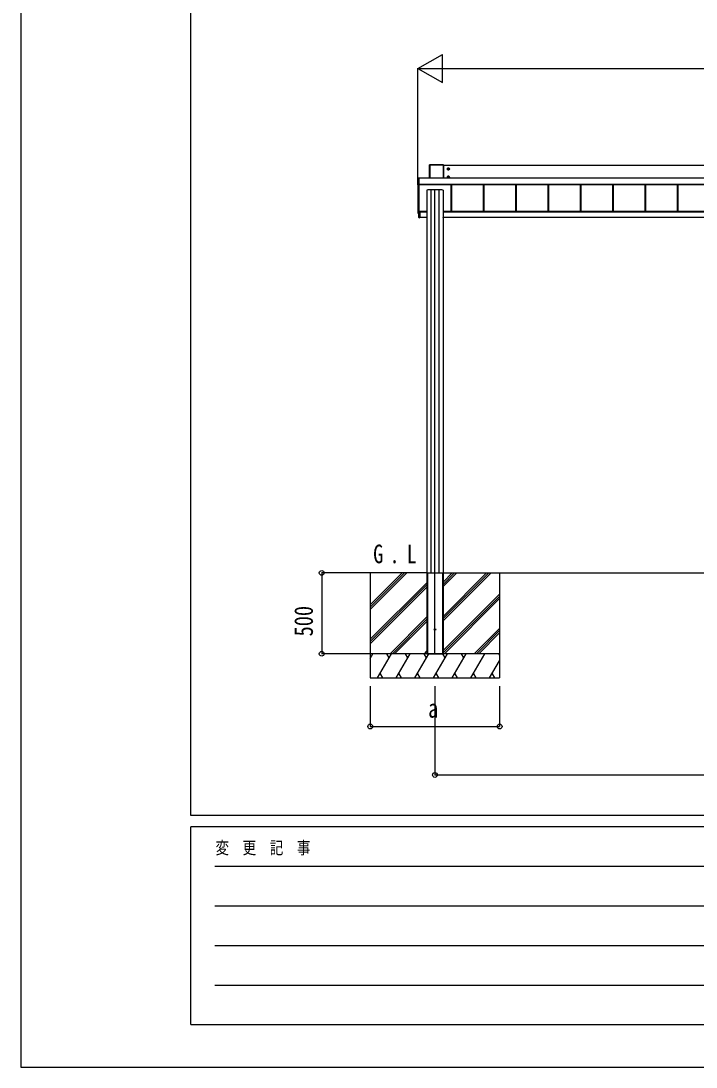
# Model space of a CAD drawing. Units: millimetres, scale not verified. Extents: x -14718 to 14718, y -10396 to 10396.
# Drawn here: x -14718 to -10543, y -10394 to -3921 of the extents above; entities that cross this region are included whole.
import ezdxf
from ezdxf.enums import TextEntityAlignment as Align

# ---------------------------------------------------------------- set-up
doc = ezdxf.new("R2010")
doc.units = ezdxf.units.MM
doc.header["$LTSCALE"] = 50
for name, color, linetype in [('0-2_USER1', 3, 'Continuous'), ('0-3_YKK_12', 2, 'Continuous'), ('0-4_YKK_A1', 4, 'Continuous'), ('0-5_YKK_D', 6, 'Continuous'), ('0-6_YKK_ZWAK', 7, 'Continuous')]:
    doc.layers.add(name, color=color, linetype=linetype)
doc.styles.add('ＭＳ ゴシック', font='')
doc.styles.get('ＭＳ ゴシック').set_extended_font_data('MS Gothic')

msp = doc.modelspace()

# ---------------------------------------------------------------- linework, layer by layer
at = {"layer": '0-3_YKK_12'}
msp.add_line((-12157.43, -7838.8), (-12157.43, -4963.1), dxfattribs=at)
at = {"layer": '0-4_YKK_A1'}
for p, q in [((-12190.43, -4811.45), (-12190.43, -4893.61)), ((-12190.09, -4811.59), (-12190.43, -4811.45)), ((-12190.09, -4893.61), (-12190.09, -4811.59)), ((-12104.93, -4810.95), (-12189.93, -4810.95)), ((-12189.93, -4810.95), (-12189.59, -4811.09)), ((-12189.59, -4811.09), (-12189.59, -4811.58)), ((-12189.59, -4811.58), (-12189.59, -4893.61)), ((-12105.27, -4811.58), (-12189.59, -4811.58)), ((-12105.27, -4811.09), (-12104.93, -4810.95)), ((-12105.27, -4893.61), (-12105.27, -4811.58)), ((-12104.43, -4811.45), (-12104.77, -4811.59)), ((-12104.77, -4811.59), (-12104.77, -4893.61)), ((-12104.43, -4893.61), (-12104.43, -4811.45)), ((-6410.43, -4815.17), (-12104.43, -4815.17)), ((-12081.68, -4836.91), (-12067.18, -4836.91)), ((-12076.71, -4836.15), (-12077.43, -4836.15)), ((-12074.43, -4844.16), (-12074.43, -4829.66)), ((-12072.15, -4837.67), (-12071.43, -4837.67)), ((-12263.93, -4934.81), (-12263.93, -4892.83)), ((-12263.47, -4893.03), (-12263.93, -4892.83)), ((-12263.47, -4934.09), (-12263.47, -4893.03)), ((-12263.43, -4892.33), (-12257.73, -4892.33)), ((-12263.43, -4892.33), (-12262.97, -4892.53)), ((-12262.97, -4893.01), (-12262.97, -4934.07)), ((-12255.93, -4893.01), (-12262.97, -4893.01)), ((-12257.73, -4892.37), (-12257.73, -4892.33)), ((-12255.93, -4892.38), (-12257.13, -4892.38)), ((-12257.13, -4892.38), (-12257.13, -4892.38)), ((-12255.93, -4892.38), (-12257.13, -4892.38)), ((-12255.93, -4892.53), (-12255.93, -4892.38)), ((-12255.93, -4892.38), (-12255.93, -4892.38)), ((-12255.93, -4892.53), (-12255.93, -4893.01)), ((-12255.93, -4893.01), (-12255.93, -4934.07)), ((-6364.93, -4893.61), (-12255.93, -4893.61)), ((-6364.93, -4894.09), (-12255.93, -4894.09)), ((-12081.68, -4886.88), (-12067.18, -4886.88)), ((-12076.71, -4886.12), (-12077.43, -4886.12)), ((-12074.43, -4894.13), (-12074.43, -4879.63)), ((-12072.15, -4887.64), (-12071.43, -4887.64)), ((-12263.93, -4934.81), (-12263.47, -4934.09)), ((-12262.97, -4934.58), (-12263.43, -4935.31)), ((-12257.73, -4935.31), (-12263.43, -4935.31)), ((-12262.43, -4935.31), (-12262.43, -5107.73)), ((-12257.73, -4935.31), (-12257.73, -4935.19)), ((-12257.43, -4935.14), (-12257.43, -5107.78)), ((-12257.13, -4935.13), (-12255.93, -4935.13)), ((-12257.13, -4935.13), (-12257.13, -4935.13)), ((-12257.13, -4935.13), (-12255.93, -4935.13)), ((-6364.93, -4933.06), (-12255.93, -4933.06)), ((-6364.93, -4933.58), (-12255.93, -4933.58)), ((-12255.93, -4933.72), (-6364.93, -4933.72)), ((-6364.93, -4933.72), (-12255.93, -4933.72)), ((-12255.93, -4934.07), (-12255.93, -4934.58)), ((-12255.93, -4934.58), (-12255.93, -4935.13)), ((-12255.93, -4935.13), (-12255.93, -4935.13)), ((-12207.43, -4967.66), (-12207.43, -7332.3)), ((-12182.24, -4965.92), (-12182.24, -7336.3)), ((-12132.62, -4965.92), (-12132.62, -7336.3)), ((-12107.43, -4967.66), (-12107.43, -7332.3)), ((-12058.93, -4933.72), (-12058.93, -5099.95)), ((-12058.53, -4933.72), (-12058.53, -5099)), ((-12055.93, -4933.72), (-12055.93, -5099.95)), ((-11858.93, -4933.72), (-11858.93, -5099.95)), ((-11856.33, -4933.72), (-11856.33, -5099.95)), ((-11855.93, -4933.72), (-11855.93, -5099.95)), ((-11658.93, -4933.72), (-11658.93, -5099.95)), ((-11656.33, -4933.72), (-11656.33, -5099.95)), ((-11655.93, -4933.72), (-11655.93, -5099.95)), ((-11458.93, -4933.72), (-11458.93, -5099.95)), ((-11456.33, -4933.72), (-11456.33, -5099.95)), ((-11455.93, -4933.72), (-11455.93, -5099.95)), ((-11258.93, -4933.72), (-11258.93, -5099.95)), ((-11256.33, -4933.72), (-11256.33, -5099.95)), ((-11255.93, -4933.72), (-11255.93, -5099.95)), ((-11058.93, -4933.72), (-11058.93, -5099.95)), ((-11056.33, -4933.72), (-11056.33, -5099.95)), ((-11055.93, -4933.72), (-11055.93, -5099.95)), ((-10858.93, -4933.72), (-10858.93, -5099.95)), ((-10856.33, -4933.72), (-10856.33, -5099.95)), ((-10855.93, -4933.72), (-10855.93, -5099.95)), ((-10658.93, -4933.72), (-10658.93, -5099.95)), ((-10656.33, -4933.72), (-10656.33, -5099.95)), ((-10655.93, -4933.72), (-10655.93, -5099.95)), ((-12263.43, -5067.71), (-12263.43, -5108.77)), ((-12263.43, -5109.01), (-12263.43, -5108.77)), ((-12262.96, -5067.21), (-12262.43, -5067.18)), ((-12262.96, -5109.26), (-12257.25, -5109.61)), ((-12262.96, -5109.26), (-12262.96, -5109.51)), ((-12262.96, -5109.51), (-12256.93, -5109.89)), ((-12262.96, -5109.51), (-12262.96, -5109.51)), ((-12262.96, -5109.51), (-12256.93, -5109.89)), ((-12261.93, -5108.28), (-12257.93, -5108.28)), ((-12257.25, -5109.66), (-12257.25, -5109.61)), ((-12253.93, -5099.56), (-12257.13, -5099.56)), ((-12256.93, -5101.51), (-12256.93, -5099.56)), ((-12256.93, -5105.09), (-12256.93, -5101.51)), ((-12256.65, -5101.51), (-12256.93, -5101.51)), ((-12256.93, -5138.18), (-12256.93, -5105.09)), ((-12256.65, -5105.09), (-12256.93, -5105.09)), ((-12256.65, -5099.56), (-12256.65, -5101.51)), ((-12256.65, -5105.09), (-12256.65, -5138.18)), ((-12256.63, -5104.79), (-12256.63, -5101.81)), ((-12256.63, -5104.79), (-12256.63, -5104.79)), ((-12250.43, -5105.08), (-12256.63, -5105.09)), ((-12256.62, -5104.79), (-12256.62, -5104.79)), ((-12256.15, -5102.01), (-12256.43, -5102.01)), ((-12256.15, -5104.59), (-12256.43, -5104.59)), ((-12256.15, -5102.01), (-12256.15, -5104.59)), ((-12256.15, -5104.59), (-12250.43, -5104.58)), ((-12255.43, -5100.3), (-12255.43, -5099.56)), ((-12255.43, -5100.3), (-12250.43, -5100.29)), ((-12207.43, -5099.95), (-12254.43, -5099.95)), ((-12254.43, -5099.95), (-12254.43, -5100.24)), ((-12254.43, -5100.24), (-12254.43, -5100.29)), ((-12253.93, -5099.95), (-12253.93, -5099.56)), ((-12250.43, -5104.58), (-12250.43, -5100.29)), ((-12207.43, -5101.95), (-12250.43, -5101.95)), ((-12250.43, -5104.58), (-12250.43, -5104.78)), ((-12207.43, -5104.82), (-12250.43, -5104.82)), ((-12250.43, -5105.08), (-12250.43, -5138.56)), ((-6407.43, -5099.95), (-12107.43, -5099.95)), ((-6407.43, -5101.95), (-12107.43, -5101.95)), ((-6407.43, -5104.82), (-12107.43, -5104.82)), ((-12256.93, -5138.18), (-12256.65, -5138.18)), ((-12256.65, -5138.18), (-12250.43, -5138.56)), ((-12250.43, -5138.86), (-12256.65, -5138.48)), ((-12208.28, -5136.3), (-12250.43, -5136.3)), ((-12250.43, -5138.56), (-12250.43, -5138.86)), ((-12208.43, -5138.48), (-12208.3, -5136.3)), ((-12208.28, -5136.3), (-12207.8, -5136.3)), ((-12207.93, -5138.8), (-12208.13, -5138.8)), ((-12207.8, -5136.3), (-12207.93, -5138.48)), ((-12207.43, -5138.8), (-12207.93, -5138.8)), ((-12207.43, -5136.3), (-12207.8, -5136.3)), ((-12107.06, -5136.3), (-12107.43, -5136.3)), ((-12107.43, -5138.48), (-12106.93, -5138.48)), ((-12106.93, -5138.8), (-12107.43, -5138.8)), ((-12107.06, -5136.3), (-12106.58, -5136.3)), ((-12106.93, -5138.48), (-12107.06, -5136.3)), ((-12106.93, -5138.8), (-12106.93, -5138.48)), ((-12106.73, -5138.8), (-12106.93, -5138.8)), ((-6408.28, -5136.3), (-12106.58, -5136.3)), ((-12106.56, -5136.3), (-12106.43, -5138.48)), ((-12207.43, -7336.3), (-12657.43, -7336.3)), ((-12557.43, -7336.3), (-12557.43, -7986.3)), ((-12557.43, -7562.93), (-12330.8, -7336.3)), ((-12557.43, -7534.65), (-12359.08, -7336.3)), ((-12557.43, -7548.79), (-12345, -7336.36)), ((-12207.43, -7332.3), (-12207.43, -7836.3)), ((-12207.43, -7336.3), (-12207.13, -7336.3)), ((-12207.43, -7336.3), (-12207.43, -7836.3)), ((-12207.13, -7336.3), (-12107.73, -7336.3)), ((-12204.93, -7336.3), (-12204.93, -7836.3)), ((-12203.43, -7336.3), (-12203.43, -7836.3)), ((-12111.43, -7336.3), (-12111.43, -7836.3)), ((-12109.93, -7336.3), (-12109.93, -7836.3)), ((-12107.43, -7332.3), (-12107.43, -7836.3)), ((-12107.43, -7336.3), (-57.43, -7336.3)), ((-12107.43, -7336.3), (-12107.43, -7836.3)), ((-12107.43, -7421.3), (-12022.43, -7336.3)), ((-12107.43, -7407.16), (-12036.57, -7336.3)), ((-12107.43, -7393.01), (-12050.72, -7336.3)), ((-12107.43, -7633.43), (-11810.34, -7336.34)), ((-12107.43, -7619.29), (-11824.48, -7336.34)), ((-12107.43, -7605.15), (-11838.62, -7336.34)), ((-11757.43, -7336.3), (-11757.43, -7986.3)), ((-12557.43, -7746.78), (-12207.43, -7396.78)), ((-12557.43, -7760.92), (-12207.43, -7410.92)), ((-12557.43, -7775.06), (-12207.43, -7425.06)), ((-12107.43, -7817.28), (-11757.43, -7467.28)), ((-12107.43, -7831.42), (-11757.43, -7481.42)), ((-12098.17, -7836.3), (-11757.43, -7495.56)), ((-12434.82, -7836.3), (-12207.43, -7608.91)), ((-12420.68, -7836.3), (-12207.43, -7623.05)), ((-12406.54, -7836.3), (-12207.43, -7637.2)), ((-11914.32, -7836.3), (-11757.43, -7679.41)), ((-11900.18, -7836.3), (-11757.43, -7693.55)), ((-11886.04, -7836.3), (-11757.43, -7707.69)), ((-12222.69, -7836.3), (-12207.43, -7821.04)), ((-11757.43, -7836.3), (-12557.43, -7836.3)), ((-12557.43, -7865.24), (-12540.72, -7836.3)), ((-11757.43, -7836.3), (-12557.43, -7836.3)), ((-12555.72, -7862.28), (-12557.43, -7859.32)), ((-12511.85, -7986.3), (-12425.25, -7836.3)), ((-12440.25, -7862.28), (-12455.25, -7836.3)), ((-12396.38, -7986.3), (-12309.78, -7836.3)), ((-12324.78, -7862.28), (-12339.78, -7836.3)), ((-12280.91, -7986.3), (-12194.31, -7836.3)), ((-12209.31, -7862.28), (-12224.31, -7836.3)), ((-12207.43, -7836.3), (-12107.43, -7836.3)), ((-12165.44, -7986.3), (-12078.84, -7836.3)), ((-12093.84, -7862.28), (-12108.84, -7836.3)), ((-12049.97, -7986.3), (-11963.37, -7836.3)), ((-11978.37, -7862.28), (-11993.37, -7836.3)), ((-11934.5, -7986.3), (-11847.9, -7836.3)), ((-11819.03, -7986.3), (-11757.43, -7879.6)), ((-11757.43, -7844.96), (-11762.43, -7836.3)), ((-12496.86, -7960.32), (-12481.86, -7986.3)), ((-12381.39, -7960.32), (-12366.39, -7986.3)), ((-12265.92, -7960.32), (-12250.92, -7986.3)), ((-12150.44, -7960.32), (-12135.44, -7986.3)), ((-12034.98, -7960.32), (-12019.98, -7986.3)), ((-11919.5, -7960.32), (-11904.51, -7986.3)), ((-11804.03, -7960.32), (-11789.04, -7986.3)), ((-12557.43, -7986.3), (-11757.43, -7986.3))]:
    msp.add_line(p, q, dxfattribs=at)
for points in [[(-12189.59, -4811.09), (-12105.27, -4811.09), (-12105.27, -4811.58)], [(-12077.43, -4836.15), (-12077.43, -4837.67), (-12076.71, -4837.67)], [(-12073.67, -4834.63), (-12073.67, -4833.91), (-12075.19, -4833.91), (-12075.19, -4834.63)], [(-12075.19, -4839.19), (-12075.19, -4839.91), (-12073.67, -4839.91), (-12073.67, -4839.19)], [(-12071.43, -4837.67), (-12071.43, -4836.15), (-12072.15, -4836.15)], [(-12262.97, -4893.01), (-12262.97, -4892.53), (-12255.93, -4892.53)], [(-12257.63, -4892.38), (-12257.67, -4892.37), (-12257.73, -4892.37)], [(-12077.43, -4886.12), (-12077.43, -4887.64), (-12076.71, -4887.64)], [(-12073.67, -4884.6), (-12073.67, -4883.88), (-12075.19, -4883.88), (-12075.19, -4884.6)], [(-12075.19, -4889.16), (-12075.19, -4889.88), (-12073.67, -4889.88), (-12073.67, -4889.16)], [(-12071.43, -4887.64), (-12071.43, -4886.12), (-12072.15, -4886.12)], [(-12255.93, -4934.58), (-12262.97, -4934.58), (-12262.97, -4934.07), (-12255.93, -4934.07)], [(-12262.43, -5107.73), (-12262.43, -5108.3), (-12256.93, -5108.63)], [(-12256.62, -5104.79), (-12256.63, -5104.79), (-12256.63, -5104.79)], [(-12256.61, -5104.79), (-12250.43, -5104.78), (-12250.43, -5105.08)], [(-12256.43, -5104.61), (-12256.43, -5104.59), (-12256.43, -5102.01)], [(-12207.93, -5138.8), (-12207.93, -5138.48), (-12207.43, -5138.48)], [(-12207.13, -7336.3), (-12107.73, -7336.3), (-12107.43, -7336.3)]]:
    msp.add_lwpolyline(points, dxfattribs=at)
for points in [[(-12074.43, -4831.14), (-12079.43, -4834.02), (-12079.43, -4839.8), (-12074.43, -4842.68), (-12069.43, -4839.8), (-12069.43, -4834.02)], [(-12074.43, -4881.11), (-12079.43, -4883.99), (-12079.43, -4889.77), (-12074.43, -4892.65), (-12069.43, -4889.77), (-12069.43, -4883.99)]]:
    msp.add_lwpolyline(points, close=True, dxfattribs=at)
for centre, radius in [((-12074.43, -4836.91), 6.25), ((-12074.43, -4836.91), 5), ((-12074.43, -4886.88), 6.25), ((-12074.43, -4886.88), 5), ((-12157.43, -7686.3), 5)]:
    msp.add_circle(centre, radius, dxfattribs=at)
for centre, radius, start, end in [((-12189.59, -4811.59), 0.5, 90.15046, 179.81463), ((-12189.71, -4815.69), 4.12, 88.40447, 95.35624), ((-12105.27, -4811.59), 0.5, 0.18537, 89.84954), ((-12105.15, -4815.69), 4.12, 84.64376, 91.59553), ((-12074.43, -4836.91), 5.58, 153.74848, 206.25152), ((-12074.43, -4836.91), 5.58, 93.74848, 146.25152), ((-12074.43, -4836.91), 5.58, 213.74848, 266.25152), ((-12076.71, -4834.63), 1.52, 270, 0), ((-12076.71, -4839.19), 1.52, 0, 90), ((-12074.43, -4836.91), 5.58, 33.74848, 86.25152), ((-12074.43, -4836.91), 5.58, 273.74848, 326.25152), ((-12072.15, -4834.63), 1.52, 180, 270), ((-12072.15, -4839.19), 1.52, 90, 180), ((-12074.43, -4836.91), 5.58, 333.74848, 26.25152), ((-12262.97, -4893.03), 0.5, 90.15046, 179.81463), ((-12263.09, -4897.13), 4.12, 88.40447, 95.35624), ((-12257.55, -4890.63), 1.74, 265.66516, 269.50049), ((-12074.43, -4886.88), 5.58, 153.74848, 206.25152), ((-12074.43, -4886.88), 5.58, 93.74848, 146.25152), ((-12074.43, -4886.88), 5.58, 213.74848, 266.25152), ((-12076.71, -4884.6), 1.52, 270, 0), ((-12076.71, -4889.16), 1.52, 0, 90), ((-12074.43, -4886.88), 5.58, 33.74848, 86.25152), ((-12074.43, -4886.88), 5.58, 273.74848, 326.25152), ((-12072.15, -4884.6), 1.52, 180, 270), ((-12072.15, -4889.16), 1.52, 90, 180), ((-12074.43, -4886.88), 5.58, 333.74848, 26.25152), ((-12263.09, -4938.19), 4.12, 88.40447, 95.35624), ((-12262.97, -4934.08), 0.502, 180.349, 269.68592), ((-12257.73, -4934.89), 0.301, 269.99262, 297.9043), ((-12257.22, -4937.84), 2.71, 88.10375, 98.40666), ((-12262.93, -5067.71), 0.5, 93.48119, 179.98396), ((-12262.93, -5108.77), 0.5, 180.01604, 266.51881), ((-12262.93, -5109.01), 0.5, 180, 266.3803), ((-12262.93, -5109.01), 0.5, 180.01604, 266.51881), ((-12261.93, -5107.78), 0.5, 180.01746, 270.01745), ((-12257.93, -5107.78), 0.5, 269.98255, 359.98254), ((-12257.13, -5099.26), 0.3, 180.01748, 270.01745), ((-12257.23, -5109.31), 0.3, 266.48405, 359.9811), ((-12257.23, -5109.36), 0.3, 266.48405, 359.9811), ((-12256.63, -5101.51), 0.3, 180.01746, 270.01745), ((-12256.63, -5105.09), 0.3, 90.12237, 180), ((-12255.3, -5101.58), 1.35, 177.08798, 189.90325), ((-12255.43, -5105.02), 1.22, 169.53624, 183.72385), ((-12255.42, -5104.97), 1.21, 171.62247, 185.82998), ((-12255.38, -5105.02), 1.25, 169.72631, 183.54265), ((-12256.61, -5105.09), 0.3, 90.22184, 92.22662), ((-12256.61, -5104.94), 0.141, 90.0241, 94.22537), ((-12256.22, -5106.58), 1.98, 88.04873, 96.20074), ((-12256.63, -5138.18), 0.3, 180, 266.5), ((-12255.42, -5138.33), 1.24, 173.06854, 186.93146), ((-12208.13, -5138.5), 0.3, 176.5, 270), ((-12106.73, -5138.5), 0.3, 270, 3.5)]:
    msp.add_arc(centre, radius, start, end, dxfattribs=at)
for centre, major_axis, ratio, start_param, end_param in [((-12189.93, -4811.45), (0.382, -0.325), 0.996231, 2.2770247, 3.8440941), ((-12104.93, -4811.45), (0.382, 0.325), 0.996231, 5.5806839, 7.1477533), ((-12263.43, -4892.83), (0.382, -0.325), 0.996231, 2.2770247, 3.8440941), ((-12257.13, -4892.37), (0.6, 0), 0.026226, 3.1415927, 3.8726279), ((-12257.13, -4892.37), (0.6, 0), 0.026226, 3.8726279, 4.712389), ((-12263.43, -4934.81), (0.382, 0.325), 0.996231, 2.4390913, 4.0061606), ((-12257.13, -4935.19), (0.6, 0), 0.096025, 1.5707963, 3.1415927), ((-12257.73, -4935.01), (0, 0.3), 0.998743, 3.1415927, 4.2299164), ((-12157.43, -4967.66), (50, 0), 0.04, 6.2831853, 9.424778), ((-12256.65, -5109.69), (0.6, -0.037), 0.034769, 3.1437205, 4.2258199), ((-12256.65, -5102.01), (0.301, 0.4), 0.997782, 5.3593221, 6.9301184), ((-12256.65, -5104.59), (0.301, 0.4), 0.997782, 3.7885257, 3.8252324), ((-12256.63, -5102.01), (0.108, 0.169), 0.994155, 5.2849907, 6.855787), ((-12256.63, -5104.59), (-0.145, 0.15), 0.921201, 2.3686772, 3.9027669), ((-12256.63, -5104.59), (0.482, -0.007), 0.414889, 4.7553012, 6.2893908), ((-12256.13, -5104.59), (0.001, 0.2), 0.09157, 1.5714198, 1.6062613), ((-12207.93, -5138.5), (0.5, -0.018), 0.036539, 1.5736281, 3.1406975), ((-12106.93, -5138.5), (0.5, 0.018), 0.036539, 0.0008951, 1.5679645)]:
    msp.add_ellipse(centre, major_axis=major_axis, ratio=ratio, start_param=start_param, end_param=end_param, dxfattribs=at)
at = {"layer": '0-5_YKK_D'}
for p, q in [((-12262.43, -4215.17), (-12110.88, -4127.67)), ((-12110.88, -4302.67), (-12110.88, -4127.67)), ((-12262.43, -4934.31), (-12262.43, -4214.17)), ((-12262.43, -4215.17), (-12110.88, -4302.67)), ((-12262.43, -4215.17), (-11959.32, -4215.17)), ((-12087.43, -4215.17), (-627.43, -4215.17)), ((-12658.43, -7336.3), (-12858.43, -7336.3)), ((-12857.43, -7336.3), (-12857.43, -7836.3)), ((-12558.43, -7836.3), (-12858.43, -7836.3)), ((-12557.43, -8036.3), (-12557.43, -8287.3)), ((-12157.43, -8036.3), (-12157.43, -8587.3)), ((-11757.43, -8036.3), (-11757.43, -8287.3)), ((-12557.43, -8286.3), (-11757.43, -8286.3)), ((-12157.43, -8586.3), (-6357.43, -8586.3))]:
    msp.add_line(p, q, dxfattribs=at)
for centre in [(-12857.43, -7336.3), (-12857.43, -7836.3), (-12557.43, -8286.3), (-11757.43, -8286.3), (-12157.43, -8586.3)]:
    msp.add_circle(centre, 14.88, dxfattribs=at)
at = {"layer": '0-6_YKK_ZWAK'}
for p, q in [((-13667.43, -8836.3), (-13667.43, 9713.7)), ((13632.57, -8836.3), (-13667.43, -8836.3)), ((-4567.43, -8906.3), (-13667.43, -8906.3)), ((-13667.43, -10131.3), (-13667.43, -8906.3)), ((-13518.68, -9151.3), (-4742.43, -9151.3)), ((-13518.68, -9396.3), (-4742.43, -9396.3)), ((-13518.68, -9641.3), (-4742.43, -9641.3)), ((-13518.68, -9886.3), (-4742.43, -9886.3)), ((-13667.43, -10131.3), (-4567.43, -10131.3))]:
    msp.add_line(p, q, dxfattribs=at)
msp.add_lwpolyline([(-14717.5, -10393.8), (14717.5, -10393.8), (14717.5, 10396.2), (-14717.5, 10396.2)], close=True, dxfattribs=at)

# ---------------------------------------------------------------- texts
at = {"layer": '0-2_USER1', "style": 'ＭＳ ゴシック', "width": 0.8}
for s, p in [('G', (-12539.43, -7310.99)), ('L', (-12332.56, -7310.99)), ('.', (-12438.63, -7310.99))]:
    msp.add_text(s, height=115.5, dxfattribs=at).set_placement(p, align=Align.BOTTOM_LEFT)
at = {"layer": '0-5_YKK_D', "style": 'ＭＳ ゴシック', "width": 0.8}
msp.add_text('500', height=115.5, rotation=90, dxfattribs=at).set_placement((-12877.43, -7729.1), align=Align.BOTTOM_LEFT)
msp.add_text('a', height=115.5, dxfattribs=at).set_placement((-12199.43, -8266.3), align=Align.BOTTOM_LEFT)
at = {"layer": '0-6_YKK_ZWAK', "style": 'ＭＳ ゴシック', "width": 0.8}
msp.add_text('変  更  記  事', height=76.98, dxfattribs=at).set_placement((-13514.59, -9098.8), align=Align.BOTTOM_LEFT)

doc.saveas('drawing.dxf')
